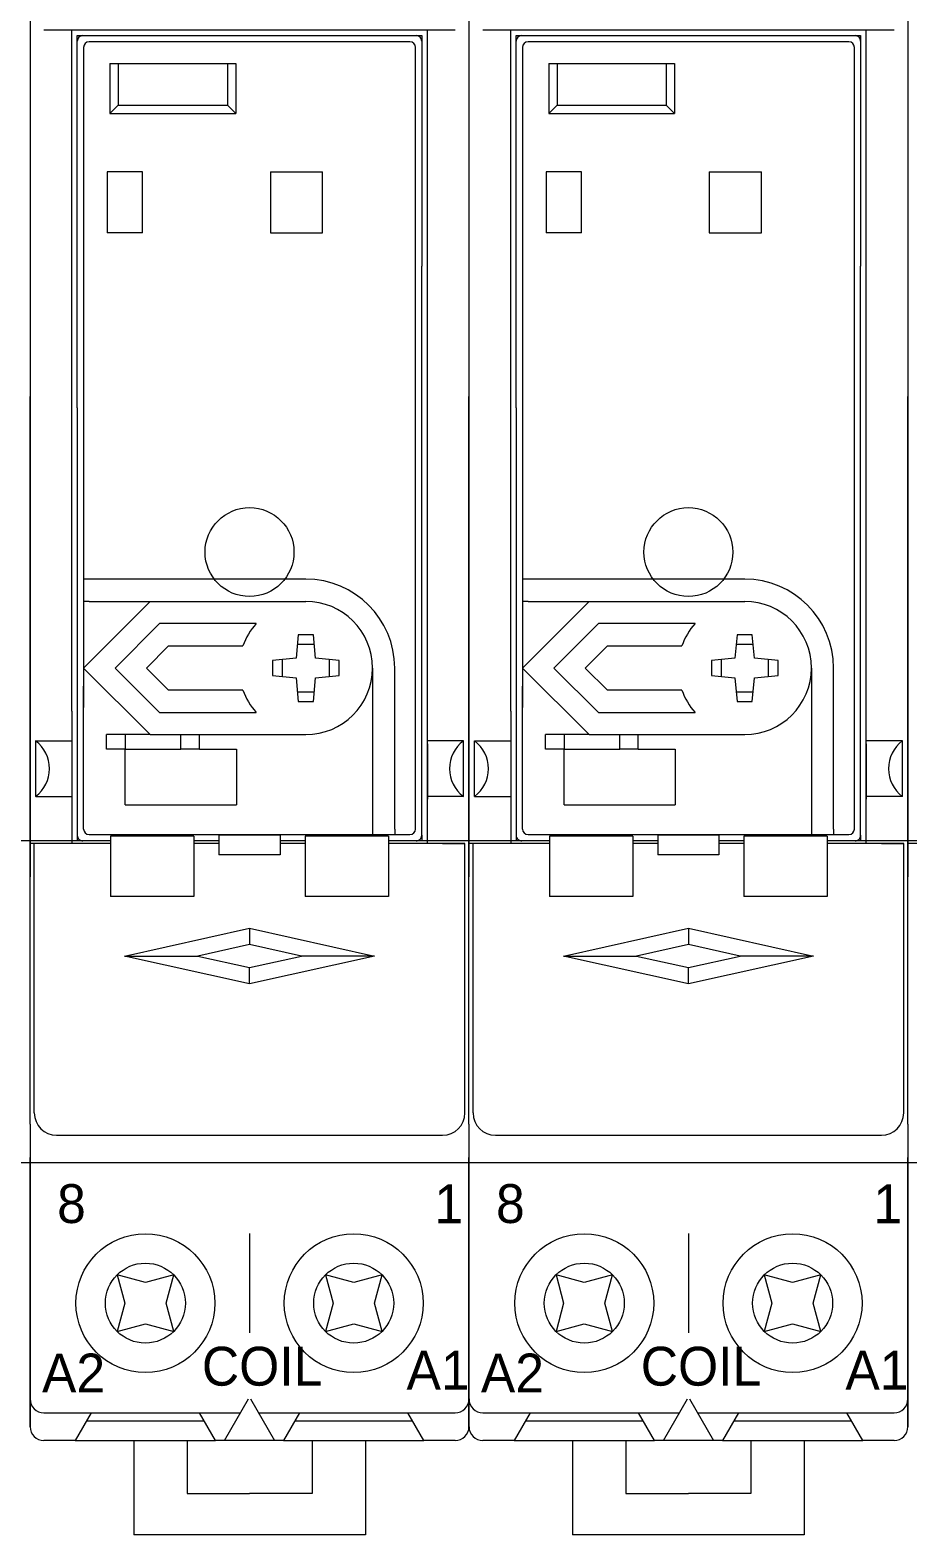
# Model space of a CAD drawing. Header units: millimetres. Extents: x -6000 to 26000, y -6000 to 26000.
# Drawn here: x 130.86 to 135.25, y -4368.31 to -4360.77 of the extents above; entities that cross this region are included whole.
import ezdxf

# ---------------------------------------------------------------- set-up
doc = ezdxf.new("R2010")
doc.units = ezdxf.units.MM
doc.header["$MEASUREMENT"] = 0
doc.linetypes.add('HIDDEN2', pattern=[2.38125, 1.5875, -0.79375])
doc.layers.add('Чертеж и Рисунок_Ном._пера__1', color=7, linetype='Continuous', lineweight=15)
doc.layers.add('Чертеж и Рисунок_Ном._пера__7', color=7, linetype='Continuous', lineweight=15)
doc.styles.add('СГЕНЕРИР_СТИЛЬ_2', font='')
doc.styles.get('СГЕНЕРИР_СТИЛЬ_2').set_extended_font_data('Arial')

msp = doc.modelspace()

# ---------------------------------------------------------------- linework, layer by layer
at = {"layer": 'Чертеж и Рисунок_Ном._пера__7', "color": 7, "linetype": 'Continuous', "lineweight": 15}
for p, q in [((130.8579, -4356.5176), (130.8579, -4362.6031)), ((130.8579, -4356.5176), (130.8579, -4362.6031)), ((133.0556, -4356.5176), (133.0556, -4362.6031)), ((133.0556, -4356.5176), (133.0556, -4362.6031)), ((135.2534, -4356.5176), (135.2534, -4362.6031)), ((135.2534, -4356.5176), (135.2534, -4362.6031)), ((132.9861, -4360.7671), (130.9274, -4360.7671)), ((131.0665, -4364.1783), (131.0665, -4360.7671)), ((131.0943, -4360.8228), (131.0943, -4360.7949)), ((131.0943, -4360.7949), (132.8192, -4360.7949)), ((132.7913, -4360.7949), (132.8192, -4360.7949)), ((132.8192, -4360.7949), (132.8192, -4360.8228)), ((132.8192, -4360.7949), (132.8192, -4361.9495)), ((132.847, -4364.8427), (132.847, -4360.7671)), ((135.1839, -4360.7671), (133.1252, -4360.7671)), ((133.2643, -4364.1783), (133.2643, -4360.7671)), ((133.2921, -4360.8228), (133.2921, -4360.7949)), ((133.2921, -4360.7949), (135.0169, -4360.7949)), ((134.9891, -4360.7949), (135.0169, -4360.7949)), ((135.0169, -4360.7949), (135.0169, -4360.8228)), ((135.0169, -4360.7949), (135.0169, -4361.9495)), ((135.0448, -4364.8427), (135.0448, -4360.7671)), ((131.0943, -4361.5043), (131.0943, -4360.8228)), ((131.1256, -4360.854), (131.1256, -4363.5178)), ((132.76, -4360.8262), (131.1534, -4360.8262)), ((132.7879, -4364.7697), (132.7879, -4360.854)), ((133.2921, -4361.5043), (133.2921, -4360.8228)), ((133.3234, -4360.854), (133.3234, -4363.5178)), ((134.9578, -4360.8262), (133.3512, -4360.8262)), ((134.9856, -4364.7697), (134.9856, -4360.854)), ((131.2578, -4360.934), (131.8872, -4360.934)), ((131.2578, -4360.934), (131.2578, -4361.1844)), ((131.2995, -4360.934), (131.2995, -4361.1427)), ((131.8455, -4360.934), (131.8455, -4361.1427)), ((131.8872, -4360.934), (131.8872, -4361.1844)), ((133.4555, -4360.934), (134.085, -4360.934)), ((133.4555, -4360.934), (133.4555, -4361.1844)), ((133.4973, -4360.934), (133.4973, -4361.1427)), ((134.0432, -4360.934), (134.0432, -4361.1427)), ((134.085, -4360.934), (134.085, -4361.1844)), ((131.2578, -4361.1844), (131.2995, -4361.1427)), ((131.2578, -4361.1844), (131.8872, -4361.1844)), ((131.2995, -4361.1427), (131.8455, -4361.1427)), ((131.8872, -4361.1844), (131.8455, -4361.1427)), ((133.4555, -4361.1844), (133.4973, -4361.1427)), ((133.4555, -4361.1844), (134.085, -4361.1844)), ((133.4973, -4361.1427), (134.0432, -4361.1427)), ((134.085, -4361.1844), (134.0432, -4361.1427)), ((131.4212, -4361.4765), (131.2439, -4361.4765)), ((131.2439, -4361.4765), (131.2439, -4361.7825)), ((131.4212, -4361.7825), (131.4212, -4361.4765)), ((132.0611, -4361.4765), (132.3219, -4361.4765)), ((132.0611, -4361.4765), (132.0611, -4361.7825)), ((132.3219, -4361.7825), (132.3219, -4361.4765)), ((133.619, -4361.4765), (133.4416, -4361.4765)), ((133.4416, -4361.4765), (133.4416, -4361.7825)), ((133.619, -4361.7825), (133.619, -4361.4765)), ((134.2588, -4361.4765), (134.5197, -4361.4765)), ((134.2588, -4361.4765), (134.2588, -4361.7825)), ((134.5197, -4361.7825), (134.5197, -4361.4765)), ((131.0943, -4361.9495), (131.0943, -4361.5043)), ((133.2921, -4361.9495), (133.2921, -4361.5043)), ((131.1254, -4361.5739), (131.1254, -4364.1612)), ((132.7881, -4364.1612), (132.7881, -4361.5739)), ((133.3232, -4361.5739), (133.3232, -4364.1612)), ((134.9859, -4364.1612), (134.9859, -4361.5739)), ((131.4212, -4361.7825), (131.2439, -4361.7825)), ((132.0611, -4361.7825), (132.3219, -4361.7825)), ((133.619, -4361.7825), (133.4416, -4361.7825)), ((134.2588, -4361.7825), (134.5197, -4361.7825)), ((131.0943, -4362.6589), (131.0943, -4361.9495)), ((132.8192, -4364.801), (132.8192, -4361.9495)), ((133.2921, -4362.6589), (133.2921, -4361.9495)), ((135.0169, -4364.801), (135.0169, -4361.9495)), ((130.8579, -4366.2477), (130.8579, -4362.6031)), ((130.8579, -4362.6031), (130.8579, -4364.8706)), ((133.0556, -4366.2477), (133.0556, -4362.6031)), ((133.0556, -4362.6031), (133.0556, -4364.8706)), ((135.2534, -4366.2477), (135.2534, -4362.6031)), ((135.2534, -4362.6031), (135.2534, -4364.8706)), ((131.0943, -4362.6589), (131.0943, -4364.8288)), ((133.2921, -4362.6589), (133.2921, -4364.8288)), ((131.1534, -4363.5178), (131.1256, -4363.5178)), ((131.1256, -4363.5178), (131.1256, -4363.6291)), ((132.2384, -4363.5178), (131.1534, -4363.5178)), ((133.3512, -4363.5178), (133.3234, -4363.5178)), ((133.3234, -4363.5178), (133.3234, -4363.6291)), ((134.4362, -4363.5178), (133.3512, -4363.5178)), ((131.1534, -4363.6291), (131.1256, -4363.6291)), ((131.1256, -4363.6291), (131.1256, -4363.9629)), ((131.1256, -4363.9629), (131.4595, -4363.6291)), ((131.1534, -4363.6291), (132.2384, -4363.6291)), ((133.3512, -4363.6291), (133.3234, -4363.6291)), ((133.3234, -4363.6291), (133.3234, -4363.9629)), ((133.3234, -4363.9629), (133.6572, -4363.6291)), ((133.3512, -4363.6291), (134.4362, -4363.6291)), ((131.5056, -4363.7404), (131.283, -4363.9629)), ((131.9896, -4363.7404), (131.5056, -4363.7404)), ((133.7033, -4363.7404), (133.4808, -4363.9629)), ((134.1874, -4363.7404), (133.7033, -4363.7404)), ((132.2002, -4363.796), (132.1898, -4363.9143)), ((132.2767, -4363.796), (132.2002, -4363.796)), ((132.287, -4363.9143), (132.2767, -4363.796)), ((134.3979, -4363.796), (134.3876, -4363.9143)), ((134.4744, -4363.796), (134.3979, -4363.796)), ((134.4848, -4363.9143), (134.4744, -4363.796)), ((131.4404, -4363.9629), (131.5516, -4363.8517)), ((131.5516, -4363.8517), (131.9237, -4363.8517)), ((132.2809, -4363.8445), (132.1959, -4363.8445)), ((133.6381, -4363.9629), (133.7494, -4363.8517)), ((133.7494, -4363.8517), (134.1215, -4363.8517)), ((134.4787, -4363.8445), (134.3937, -4363.8445)), ((131.1256, -4363.9629), (131.1256, -4364.0532)), ((131.1256, -4363.9629), (131.4595, -4364.2968)), ((131.283, -4363.9629), (131.5056, -4364.1855)), ((131.5516, -4364.0742), (131.4404, -4363.9629)), ((132.1898, -4363.9143), (132.0715, -4363.9247)), ((132.0715, -4363.9247), (132.0715, -4364.0012)), ((132.12, -4363.9204), (132.12, -4364.0054)), ((132.4053, -4363.9247), (132.287, -4363.9143)), ((132.3569, -4364.0054), (132.3569, -4363.9204)), ((132.4053, -4364.0012), (132.4053, -4363.9247)), ((132.5723, -4363.9629), (132.5723, -4364.7697)), ((132.6835, -4364.7697), (132.6835, -4363.9629)), ((133.3234, -4363.9629), (133.3234, -4364.0532)), ((133.3234, -4363.9629), (133.6572, -4364.2968)), ((133.4808, -4363.9629), (133.7033, -4364.1855)), ((133.7494, -4364.0742), (133.6381, -4363.9629)), ((134.3876, -4363.9143), (134.2693, -4363.9247)), ((134.2693, -4363.9247), (134.2693, -4364.0012)), ((134.3177, -4363.9204), (134.3177, -4364.0054)), ((134.6031, -4363.9247), (134.4848, -4363.9143)), ((134.5547, -4364.0054), (134.5547, -4363.9204)), ((134.6031, -4364.0012), (134.6031, -4363.9247)), ((134.77, -4363.9629), (134.77, -4364.7697)), ((134.8813, -4364.7697), (134.8813, -4363.9629)), ((131.1256, -4364.7697), (131.1256, -4364.0532)), ((132.0715, -4364.0012), (132.1898, -4364.0115)), ((132.1898, -4364.0115), (132.2002, -4364.1299)), ((132.2767, -4364.1299), (132.287, -4364.0115)), ((132.287, -4364.0115), (132.4053, -4364.0012)), ((133.3234, -4364.7697), (133.3234, -4364.0532)), ((134.2693, -4364.0012), (134.3876, -4364.0115)), ((134.3876, -4364.0115), (134.3979, -4364.1299)), ((134.4744, -4364.1299), (134.4848, -4364.0115)), ((134.4848, -4364.0115), (134.6031, -4364.0012)), ((131.9237, -4364.0742), (131.5516, -4364.0742)), ((132.1959, -4364.0814), (132.2809, -4364.0814)), ((132.2002, -4364.1299), (132.2767, -4364.1299)), ((134.1215, -4364.0742), (133.7494, -4364.0742)), ((134.3937, -4364.0814), (134.4787, -4364.0814)), ((134.3979, -4364.1299), (134.4744, -4364.1299)), ((131.0665, -4364.1783), (131.0665, -4364.8427)), ((131.5056, -4364.1855), (131.9896, -4364.1855)), ((133.2643, -4364.1783), (133.2643, -4364.8427)), ((133.7033, -4364.1855), (134.1874, -4364.1855)), ((130.8857, -4364.6063), (130.8857, -4364.3281)), ((130.8857, -4364.3281), (131.0665, -4364.3281)), ((131.3343, -4364.2968), (131.2411, -4364.2968)), ((131.2411, -4364.3698), (131.2411, -4364.2968)), ((131.3343, -4364.2968), (131.3343, -4364.3698)), ((131.4595, -4364.2968), (131.3343, -4364.2968)), ((131.4595, -4364.2968), (132.2384, -4364.2968)), ((131.6125, -4364.3698), (131.6125, -4364.2968)), ((131.7056, -4364.3698), (131.7056, -4364.2968)), ((133.0278, -4364.3281), (132.847, -4364.3281)), ((132.847, -4364.342), (132.847, -4364.6202)), ((133.0278, -4364.6063), (133.0278, -4364.3281)), ((133.0834, -4364.6063), (133.0834, -4364.3281)), ((133.0834, -4364.3281), (133.2643, -4364.3281)), ((133.532, -4364.2968), (133.4389, -4364.2968)), ((133.4389, -4364.3698), (133.4389, -4364.2968)), ((133.532, -4364.2968), (133.532, -4364.3698)), ((133.6572, -4364.2968), (133.532, -4364.2968)), ((133.6572, -4364.2968), (134.4362, -4364.2968)), ((133.8102, -4364.3698), (133.8102, -4364.2968)), ((133.9034, -4364.3698), (133.9034, -4364.2968)), ((135.2256, -4364.3281), (135.0448, -4364.3281)), ((135.0448, -4364.342), (135.0448, -4364.6202)), ((135.2256, -4364.6063), (135.2256, -4364.3281)), ((131.3343, -4364.3698), (131.2411, -4364.3698)), ((131.3343, -4364.3698), (131.6125, -4364.3698)), ((131.3343, -4364.648), (131.3343, -4364.3698)), ((131.7056, -4364.3698), (131.6125, -4364.3698)), ((131.7056, -4364.3698), (131.8134, -4364.3698)), ((131.8134, -4364.3698), (131.8907, -4364.3698)), ((131.8907, -4364.3698), (131.8907, -4364.648)), ((133.532, -4364.3698), (133.4389, -4364.3698)), ((133.532, -4364.3698), (133.8102, -4364.3698)), ((133.532, -4364.648), (133.532, -4364.3698)), ((133.9034, -4364.3698), (133.8102, -4364.3698)), ((133.9034, -4364.3698), (134.0112, -4364.3698)), ((134.0112, -4364.3698), (134.0884, -4364.3698)), ((134.0884, -4364.3698), (134.0884, -4364.648)), ((130.8857, -4364.6063), (131.0665, -4364.6063)), ((131.3343, -4364.648), (131.8879, -4364.648)), ((131.8879, -4364.648), (131.8907, -4364.648)), ((133.0278, -4364.6063), (132.847, -4364.6063)), ((133.0834, -4364.6063), (133.2643, -4364.6063)), ((133.532, -4364.648), (134.0857, -4364.648)), ((134.0857, -4364.648), (134.0884, -4364.648)), ((135.2256, -4364.6063), (135.0448, -4364.6063)), ((130.8579, -4364.7315), (130.8579, -4364.8706)), ((133.0556, -4364.7315), (133.0556, -4364.8706)), ((135.2534, -4364.7315), (135.2534, -4364.8706)), ((131.1534, -4364.7975), (131.928, -4364.7975)), ((131.2612, -4364.8058), (131.2612, -4365.107)), ((131.6785, -4364.8058), (131.2612, -4364.8058)), ((131.6785, -4364.8058), (131.6785, -4365.107)), ((131.8037, -4364.8009), (131.8037, -4364.8984)), ((132.1098, -4364.8009), (131.8037, -4364.8009)), ((131.928, -4364.7975), (132.5723, -4364.7975)), ((132.1098, -4364.8009), (132.1098, -4364.8984)), ((132.6522, -4364.8058), (132.2349, -4364.8058)), ((132.2349, -4364.8058), (132.2349, -4365.107)), ((132.5723, -4364.7697), (132.5723, -4364.7975)), ((132.5723, -4364.7975), (132.6835, -4364.7975)), ((132.6522, -4364.8058), (132.6522, -4365.107)), ((132.6835, -4364.7697), (132.6835, -4364.7975)), ((132.6835, -4364.7975), (132.76, -4364.7975)), ((132.8192, -4364.801), (132.8192, -4364.8288)), ((133.3512, -4364.7975), (134.1258, -4364.7975)), ((133.459, -4364.8058), (133.459, -4365.107)), ((133.8763, -4364.8058), (133.459, -4364.8058)), ((133.8763, -4364.8058), (133.8763, -4365.107)), ((134.0015, -4364.8009), (134.0015, -4364.8984)), ((134.3075, -4364.8009), (134.0015, -4364.8009)), ((134.1258, -4364.7975), (134.77, -4364.7975)), ((134.3075, -4364.8009), (134.3075, -4364.8984)), ((134.85, -4364.8058), (134.4327, -4364.8058)), ((134.4327, -4364.8058), (134.4327, -4365.107)), ((134.77, -4364.7697), (134.77, -4364.7975)), ((134.77, -4364.7975), (134.8813, -4364.7975)), ((134.85, -4364.8058), (134.85, -4365.107)), ((134.8813, -4364.7697), (134.8813, -4364.7975)), ((134.8813, -4364.7975), (134.9578, -4364.7975)), ((135.0169, -4364.801), (135.0169, -4364.8288)), ((130.8579, -4364.8288), (130.4545, -4364.8288)), ((131.2612, -4364.8288), (130.8579, -4364.8288)), ((131.2612, -4364.8427), (130.8579, -4364.8427)), ((130.8579, -4364.8706), (130.8579, -4365.0097)), ((130.8579, -4364.8706), (130.8579, -4365.0097)), ((130.99, -4364.8427), (130.8787, -4364.8427)), ((130.8787, -4365.3991), (130.8787, -4364.8427)), ((131.2612, -4364.8427), (130.99, -4364.8427)), ((131.2612, -4364.8288), (131.0943, -4364.8288)), ((131.8037, -4364.8288), (131.6785, -4364.8288)), ((131.8037, -4364.8427), (131.6785, -4364.8427)), ((131.8037, -4364.8427), (131.6785, -4364.8427)), ((132.2349, -4364.8288), (132.1098, -4364.8288)), ((132.2349, -4364.8288), (132.1098, -4364.8288)), ((132.2349, -4364.8427), (132.1098, -4364.8427)), ((132.2349, -4364.8427), (132.1098, -4364.8427)), ((132.8192, -4364.8288), (132.6522, -4364.8288)), ((133.0556, -4364.8288), (132.6522, -4364.8288)), ((133.0348, -4364.8427), (132.6522, -4364.8427)), ((132.9235, -4364.8427), (132.6522, -4364.8427)), ((132.9235, -4364.8427), (133.0348, -4364.8427)), ((133.0348, -4365.3991), (133.0348, -4364.8427)), ((133.459, -4364.8288), (133.0556, -4364.8288)), ((133.459, -4364.8427), (133.0556, -4364.8427)), ((133.0556, -4364.8706), (133.0556, -4365.0097)), ((133.0556, -4364.8706), (133.0556, -4365.0097)), ((133.1878, -4364.8427), (133.0765, -4364.8427)), ((133.0765, -4365.3991), (133.0765, -4364.8427)), ((133.459, -4364.8427), (133.1878, -4364.8427)), ((133.459, -4364.8288), (133.2921, -4364.8288)), ((134.0015, -4364.8288), (133.8763, -4364.8288)), ((134.0015, -4364.8427), (133.8763, -4364.8427)), ((134.0015, -4364.8427), (133.8763, -4364.8427)), ((134.4327, -4364.8288), (134.3075, -4364.8288)), ((134.4327, -4364.8288), (134.3075, -4364.8288)), ((134.4327, -4364.8427), (134.3075, -4364.8427)), ((134.4327, -4364.8427), (134.3075, -4364.8427)), ((135.0169, -4364.8288), (134.85, -4364.8288)), ((135.2534, -4364.8288), (134.85, -4364.8288)), ((135.2325, -4364.8427), (134.85, -4364.8427)), ((135.1213, -4364.8427), (134.85, -4364.8427)), ((135.1213, -4364.8427), (135.2325, -4364.8427)), ((135.2325, -4365.3991), (135.2325, -4364.8427)), ((135.6568, -4364.8288), (135.2534, -4364.8288)), ((135.6568, -4364.8427), (135.2534, -4364.8427)), ((135.2534, -4364.8706), (135.2534, -4365.0097)), ((135.2534, -4364.8706), (135.2534, -4365.0097)), ((130.8579, -4366.2477), (130.8579, -4364.9262)), ((132.1098, -4364.8984), (131.8037, -4364.8984)), ((133.0556, -4366.2477), (133.0556, -4364.9262)), ((134.3075, -4364.8984), (134.0015, -4364.8984)), ((135.2534, -4366.2477), (135.2534, -4364.9262)), ((131.6785, -4365.107), (131.2612, -4365.107)), ((132.6522, -4365.107), (132.2349, -4365.107)), ((133.8763, -4365.107), (133.459, -4365.107)), ((134.85, -4365.107), (134.4327, -4365.107)), ((131.3308, -4365.4061), (131.9567, -4365.267)), ((131.9567, -4365.267), (132.5827, -4365.4061)), ((131.9567, -4365.267), (131.9567, -4365.3484)), ((133.5286, -4365.4061), (134.1545, -4365.267)), ((134.1545, -4365.267), (134.7805, -4365.4061)), ((134.1545, -4365.267), (134.1545, -4365.3484)), ((130.8787, -4366.192), (130.8787, -4365.3991)), ((131.9567, -4365.5452), (131.3308, -4365.4061)), ((131.3308, -4365.4061), (131.6971, -4365.4061)), ((131.9567, -4365.3484), (131.6971, -4365.4061)), ((131.6971, -4365.4061), (131.9567, -4365.4638)), ((132.2164, -4365.4061), (131.9567, -4365.3484)), ((132.5827, -4365.4061), (131.9567, -4365.5452)), ((131.9567, -4365.4638), (132.2164, -4365.4061)), ((132.5827, -4365.4061), (132.2164, -4365.4061)), ((133.0348, -4366.192), (133.0348, -4365.3991)), ((133.0765, -4366.192), (133.0765, -4365.3991)), ((134.1545, -4365.5452), (133.5286, -4365.4061)), ((133.5286, -4365.4061), (133.8949, -4365.4061)), ((134.1545, -4365.3484), (133.8949, -4365.4061)), ((133.8949, -4365.4061), (134.1545, -4365.4638)), ((134.4142, -4365.4061), (134.1545, -4365.3484)), ((134.7805, -4365.4061), (134.1545, -4365.5452)), ((134.1545, -4365.4638), (134.4142, -4365.4061)), ((134.7805, -4365.4061), (134.4142, -4365.4061)), ((135.2325, -4366.192), (135.2325, -4365.3991)), ((131.9567, -4365.5452), (131.9567, -4365.4638)), ((134.1545, -4365.5452), (134.1545, -4365.4638)), ((130.8579, -4366.2477), (130.8579, -4367.7638)), ((130.8579, -4366.2477), (130.8579, -4367.7638)), ((130.99, -4366.3033), (132.9235, -4366.3033)), ((133.0556, -4366.2477), (133.0556, -4367.7638)), ((133.0556, -4366.2477), (133.0556, -4367.7638)), ((133.1878, -4366.3033), (135.1213, -4366.3033)), ((135.2534, -4366.2477), (135.2534, -4367.7638)), ((135.2534, -4366.2477), (135.2534, -4367.7638)), ((130.8579, -4366.4424), (128.6601, -4366.4424)), ((130.8579, -4366.4424), (128.6601, -4366.4424)), ((130.8579, -4366.4967), (130.8579, -4366.4146)), ((130.8579, -4366.4146), (130.8579, -4366.4967)), ((133.0556, -4366.4424), (130.8579, -4366.4424)), ((133.0556, -4366.4424), (130.8579, -4366.4424)), ((133.0556, -4366.4967), (133.0556, -4366.4146)), ((133.0556, -4366.4146), (133.0556, -4366.4967)), ((135.2534, -4366.4424), (133.0556, -4366.4424)), ((135.2534, -4366.4424), (133.0556, -4366.4424)), ((135.2534, -4366.4967), (135.2534, -4366.4146)), ((135.2534, -4366.4146), (135.2534, -4366.4967)), ((137.4512, -4366.4424), (135.2534, -4366.4424)), ((137.4512, -4366.4424), (135.2534, -4366.4424)), ((130.8579, -4367.6247), (130.8579, -4366.4967)), ((130.8579, -4366.4967), (130.8579, -4367.6247)), ((133.0556, -4367.6247), (133.0556, -4366.4967)), ((133.0556, -4366.4967), (133.0556, -4367.6247)), ((135.2534, -4367.6247), (135.2534, -4366.4967)), ((135.2534, -4366.4967), (135.2534, -4367.6247)), ((131.9567, -4366.7955), (131.9567, -4367.2936)), ((134.1545, -4366.7955), (134.1545, -4367.2936)), ((131.2935, -4367.0032), (131.3314, -4367.1448)), ((131.4351, -4367.0412), (131.2935, -4367.0032)), ((131.5768, -4367.0032), (131.4351, -4367.0412)), ((131.5388, -4367.1448), (131.5768, -4367.0032)), ((132.4784, -4367.0412), (132.3367, -4367.0032)), ((132.3367, -4367.0032), (132.3747, -4367.1448)), ((132.62, -4367.0032), (132.4784, -4367.0412)), ((132.582, -4367.1448), (132.62, -4367.0032)), ((133.4913, -4367.0032), (133.5292, -4367.1448)), ((133.6329, -4367.0412), (133.4913, -4367.0032)), ((133.7745, -4367.0032), (133.6329, -4367.0412)), ((133.7366, -4367.1448), (133.7745, -4367.0032)), ((134.6761, -4367.0412), (134.5345, -4367.0032)), ((134.5345, -4367.0032), (134.5725, -4367.1448)), ((134.8178, -4367.0032), (134.6761, -4367.0412)), ((134.7798, -4367.1448), (134.8178, -4367.0032)), ((131.3314, -4367.1448), (131.2935, -4367.2865)), ((131.5768, -4367.2865), (131.5388, -4367.1448)), ((132.3747, -4367.1448), (132.3367, -4367.2865)), ((132.62, -4367.2865), (132.582, -4367.1448)), ((133.5292, -4367.1448), (133.4913, -4367.2865)), ((133.7745, -4367.2865), (133.7366, -4367.1448)), ((134.5725, -4367.1448), (134.5345, -4367.2865)), ((134.8178, -4367.2865), (134.7798, -4367.1448)), ((131.2935, -4367.2865), (131.4351, -4367.2485)), ((131.4351, -4367.2485), (131.5768, -4367.2865)), ((132.3367, -4367.2865), (132.4784, -4367.2485)), ((132.4784, -4367.2485), (132.62, -4367.2865)), ((133.4913, -4367.2865), (133.6329, -4367.2485)), ((133.6329, -4367.2485), (133.7745, -4367.2865)), ((134.5345, -4367.2865), (134.6761, -4367.2485)), ((134.6761, -4367.2485), (134.8178, -4367.2865)), ((130.8579, -4367.7638), (130.8579, -4367.6247)), ((130.8579, -4367.6247), (130.8579, -4367.7638)), ((131.8315, -4367.8334), (131.952, -4367.6247)), ((131.9615, -4367.6247), (132.0819, -4367.8334)), ((133.0556, -4367.7638), (133.0556, -4367.6247)), ((133.0556, -4367.6247), (133.0556, -4367.7638)), ((134.0293, -4367.8334), (134.1498, -4367.6247)), ((134.1592, -4367.6247), (134.2797, -4367.8334)), ((135.2534, -4367.7638), (135.2534, -4367.6247)), ((135.2534, -4367.6247), (135.2534, -4367.7638)), ((130.9274, -4367.6943), (131.9119, -4367.6943)), ((131.1639, -4367.6943), (131.0836, -4367.8334)), ((131.7305, -4367.736), (131.1398, -4367.736)), ((131.7867, -4367.8334), (131.7064, -4367.6943)), ((132.0016, -4367.6943), (132.9861, -4367.6943)), ((132.2071, -4367.6943), (132.1268, -4367.8334)), ((132.7737, -4367.736), (132.183, -4367.736)), ((132.8299, -4367.8334), (132.7496, -4367.6943)), ((133.1252, -4367.6943), (134.1096, -4367.6943)), ((133.3617, -4367.6943), (133.2813, -4367.8334)), ((133.9282, -4367.736), (133.3376, -4367.736)), ((133.9844, -4367.8334), (133.9041, -4367.6943)), ((134.1994, -4367.6943), (135.1839, -4367.6943)), ((134.4049, -4367.6943), (134.3246, -4367.8334)), ((134.9715, -4367.736), (134.3808, -4367.736)), ((135.0277, -4367.8334), (134.9474, -4367.6943)), ((131.0836, -4367.8334), (130.9274, -4367.8334)), ((131.0836, -4367.8334), (131.7867, -4367.8334)), ((131.3767, -4367.8334), (131.3767, -4368.3058)), ((131.6438, -4367.8334), (131.6438, -4368.0977)), ((131.8315, -4367.8334), (131.7867, -4367.8334)), ((132.0819, -4367.8334), (131.8315, -4367.8334)), ((132.1268, -4367.8334), (132.0819, -4367.8334)), ((132.1268, -4367.8334), (132.8299, -4367.8334)), ((132.2697, -4367.8334), (132.2697, -4368.0977)), ((132.5368, -4367.8334), (132.5368, -4368.3058)), ((132.9861, -4367.8334), (132.8299, -4367.8334)), ((133.2813, -4367.8334), (133.1252, -4367.8334)), ((133.2813, -4367.8334), (133.9844, -4367.8334)), ((133.5745, -4367.8334), (133.5745, -4368.3058)), ((133.8415, -4367.8334), (133.8415, -4368.0977)), ((134.0293, -4367.8334), (133.9844, -4367.8334)), ((134.2797, -4367.8334), (134.0293, -4367.8334)), ((134.3246, -4367.8334), (134.2797, -4367.8334)), ((134.3246, -4367.8334), (135.0277, -4367.8334)), ((134.4675, -4367.8334), (134.4675, -4368.0977)), ((134.7346, -4367.8334), (134.7346, -4368.3058)), ((135.1839, -4367.8334), (135.0277, -4367.8334)), ((131.6438, -4368.0977), (131.9567, -4368.0977)), ((132.2697, -4368.0977), (131.9567, -4368.0977)), ((133.8415, -4368.0977), (134.1545, -4368.0977)), ((134.4675, -4368.0977), (134.1545, -4368.0977)), ((132.5368, -4368.3058), (131.3767, -4368.3058)), ((134.7346, -4368.3058), (133.5745, -4368.3058))]:
    msp.add_line(p, q, dxfattribs=at)
at = {"layer": 'Чертеж и Рисунок_Ном._пера__7', "color": 7, "linetype": 'HIDDEN2', "lineweight": 15}
for centre in [(131.9567, -4363.3822), (134.1545, -4363.3822)]:
    msp.add_circle(centre, 0.2226, dxfattribs=at)
at = {"layer": 'Чертеж и Рисунок_Ном._пера__7', "color": 7, "linetype": 'Continuous', "lineweight": 15}
for centre, radius in [((131.4351, -4367.1448), 0.3477), ((132.4784, -4367.1448), 0.3477), ((133.6329, -4367.1448), 0.3477), ((134.6761, -4367.1448), 0.3477), ((131.4351, -4367.1448), 0.2003), ((132.4784, -4367.1448), 0.2003), ((133.6329, -4367.1448), 0.2003), ((134.6761, -4367.1448), 0.2003)]:
    msp.add_circle(centre, radius, dxfattribs=at)
for centre, radius, start, end in [((131.1221, -4360.8228), 0.0278, 89.9991, 180.0009), ((132.7913, -4360.8228), 0.0278, 359.9991, 90.0009), ((133.3199, -4360.8228), 0.0278, 89.9991, 180.0009), ((134.9891, -4360.8228), 0.0278, 359.9991, 90.0009), ((131.1534, -4360.854), 0.0278, 90, 180), ((132.76, -4360.854), 0.0278, 0, 90), ((133.3512, -4360.854), 0.0278, 90, 180), ((134.9578, -4360.854), 0.0278, 0, 90), ((132.2384, -4363.9629), 0.4451, 0, 90), ((134.4362, -4363.9629), 0.4451, 0, 90), ((132.2384, -4363.9629), 0.3338, 0, 90), ((134.4362, -4363.9629), 0.3338, 0, 90), ((132.2384, -4363.9629), 0.3338, 138.18969, 160.52878), ((134.4362, -4363.9629), 0.3338, 138.18969, 160.52878), ((132.2384, -4363.9629), 0.3338, 270, 0), ((134.4362, -4363.9629), 0.3338, 270, 0), ((132.2384, -4363.9629), 0.3338, 199.47122, 221.81031), ((134.4362, -4363.9629), 0.3338, 199.47122, 221.81031), ((130.7813, -4364.4672), 0.1739, 306.8699, 53.1301), ((133.1321, -4364.4672), 0.1739, 126.8699, 233.1301), ((132.9791, -4364.4672), 0.1739, 306.8699, 53.1301), ((135.3299, -4364.4672), 0.1739, 126.8699, 233.1301), ((131.1221, -4364.801), 0.0278, 179.9991, 270.0009), ((131.1534, -4364.7697), 0.0278, 180, 270), ((132.76, -4364.7697), 0.0278, 270, 0), ((132.7913, -4364.801), 0.0278, 269.9991, 0.0009), ((133.3199, -4364.801), 0.0278, 179.9991, 270.0009), ((133.3512, -4364.7697), 0.0278, 180, 270), ((134.9578, -4364.7697), 0.0278, 270, 0), ((134.9891, -4364.801), 0.0278, 269.9991, 0.0009), ((130.99, -4366.192), 0.1113, 180, 270), ((132.9235, -4366.192), 0.1113, 270, 0), ((133.1878, -4366.192), 0.1113, 180, 270), ((135.1213, -4366.192), 0.1113, 270, 0), ((130.9274, -4367.6247), 0.0695, 180, 270), ((132.9861, -4367.6247), 0.0695, 270, 0), ((133.1252, -4367.6247), 0.0695, 180, 270), ((135.1839, -4367.6247), 0.0695, 270, 0), ((130.9274, -4367.7638), 0.0695, 180, 270), ((132.9861, -4367.7638), 0.0695, 270, 0), ((133.1252, -4367.7638), 0.0695, 180, 270), ((135.1839, -4367.7638), 0.0695, 270, 0)]:
    msp.add_arc(centre, radius, start, end, dxfattribs=at)

# ---------------------------------------------------------------- texts
at = {"layer": 'Чертеж и Рисунок_Ном._пера__1', "color": 7, "linetype": 'Continuous', "lineweight": 15, "char_height": 0.19474, "attachment_point": 7, "style": 'СГЕНЕРИР_СТИЛЬ_2'}
for s, insert in [('\\A1;{\\W0.950000x;\\pql;\\fArial|b0|i0|c204|p38;8}', (130.9931, -4366.7461)), ('\\A1;{\\W0.950000x;\\pql;\\fArial|b0|i0|c204|p38;1}', (132.8827, -4366.7446)), ('\\A1;{\\W0.950000x;\\pql;\\fArial|b0|i0|c204|p38;8}', (133.1909, -4366.7461)), ('\\A1;{\\W0.950000x;\\pql;\\fArial|b0|i0|c204|p38;1}', (135.0804, -4366.7446)), ('\\A1;{\\W0.950000x;\\pql;\\fArial|b0|i0|c204|p38;COIL}', (131.718, -4367.5608)), ('\\A1;{\\W0.950000x;\\pql;\\fArial|b0|i0|c204|p38;COIL}', (133.9158, -4367.5608)), ('\\A1;{\\W0.950000x;\\pql;\\fArial|b0|i0|c204|p38;A2}', (130.9174, -4367.5922)), ('\\A1;{\\W0.950000x;\\pql;\\fArial|b0|i0|c204|p38;A1}', (132.7427, -4367.5783)), ('\\A1;{\\W0.950000x;\\pql;\\fArial|b0|i0|c204|p38;A2}', (133.1152, -4367.5922)), ('\\A1;{\\W0.950000x;\\pql;\\fArial|b0|i0|c204|p38;A1}', (134.9404, -4367.5783))]:
    msp.add_mtext(s, dxfattribs=dict(at, insert=insert))

doc.saveas('drawing.dxf')
